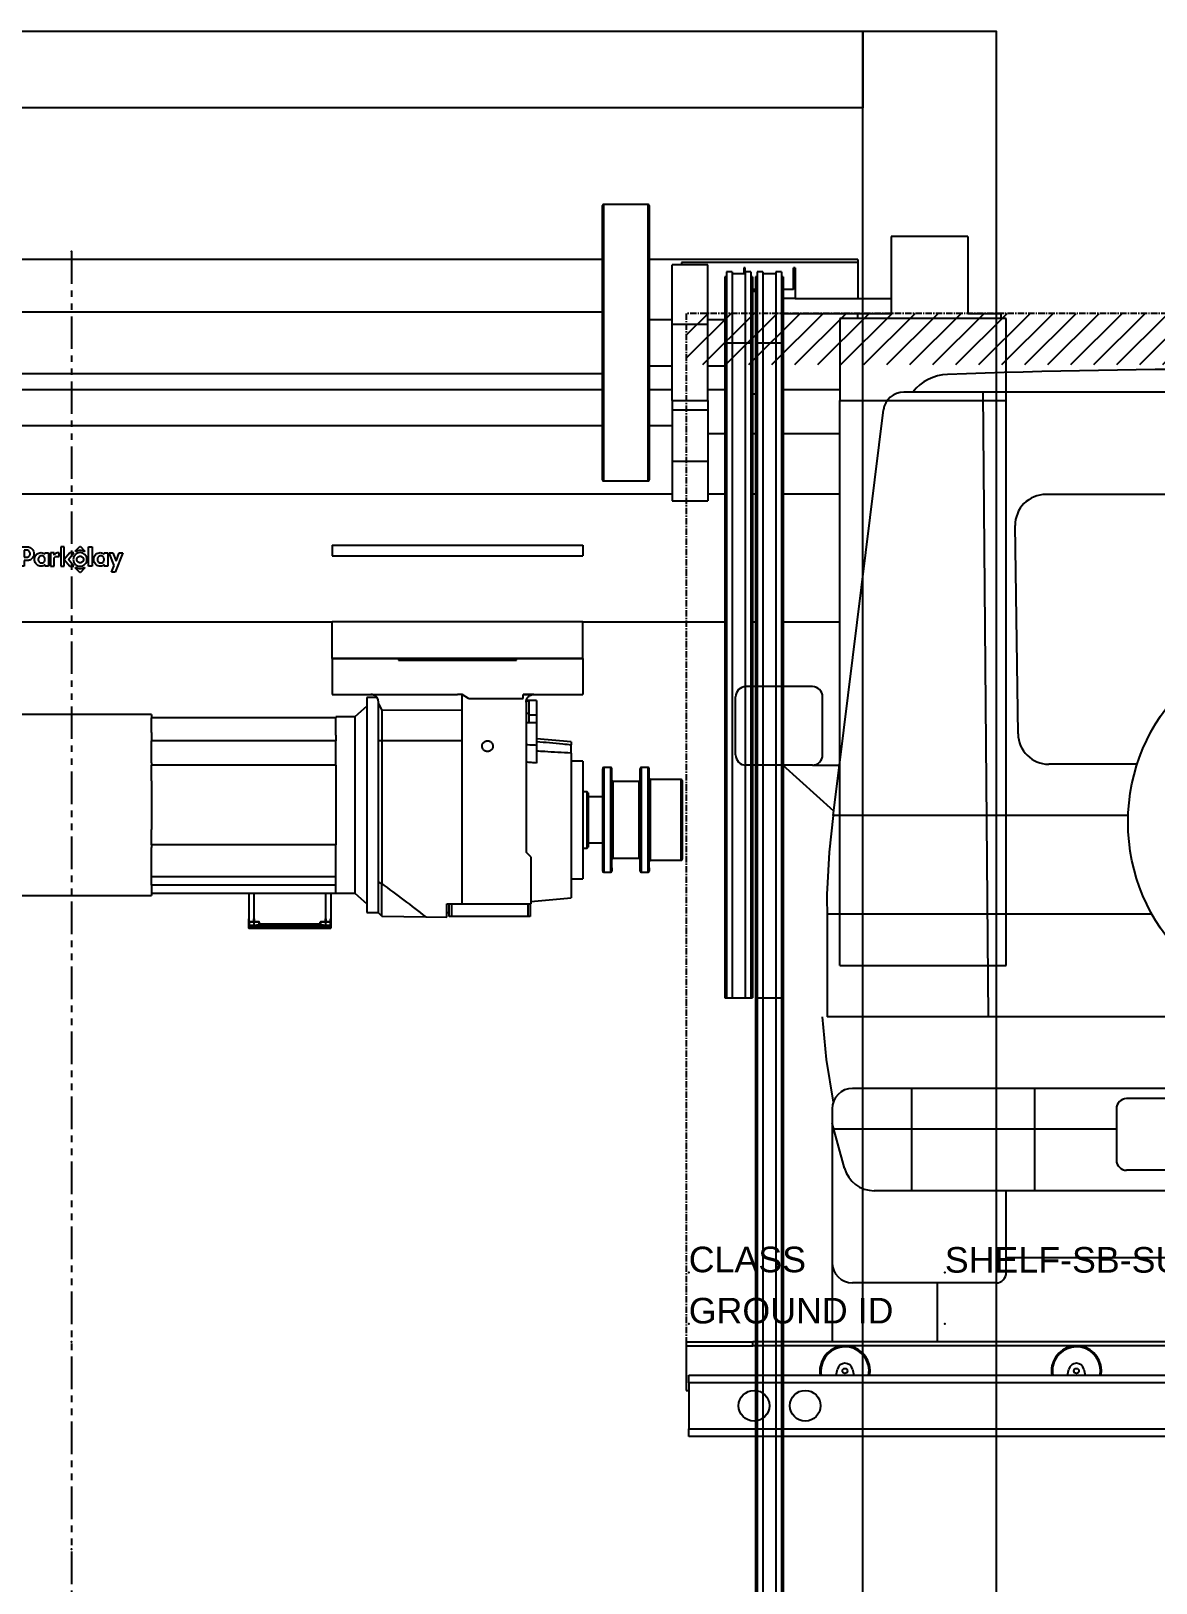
# Model space of a CAD drawing. Header units: millimetres. Extents: x 1600 to 11192, y 921 to 14160.
# Drawn here: x 10533.2 to 10752.8, y 3759.8 to 4063 of the extents above; entities that cross this region are included whole.
import ezdxf
from ezdxf.enums import TextEntityAlignment as Align

# ---------------------------------------------------------------- set-up
doc = ezdxf.new("R2010")
doc.units = ezdxf.units.MM
doc.linetypes.add('CENTER', pattern=[2, 1.25, -0.25, 0.25, -0.25])
doc.linetypes.add('PHANTOM', pattern=[12.7, 6.35, -1.27, 1.27, -1.27, 1.27, -1.27])
for name, color, linetype in [('PK24-LABEL', 7, 'Continuous'), ('PK24-LOGO', 7, 'Continuous'), ('PK24E', 7, 'Continuous'), ('PK24E-COMP-CAR', 7, 'Continuous'), ('PK24E-DATA', 7, 'Continuous'), ('PK24E-STRUCT-STEEL', 254, 'Continuous'), ('TEMEL', 3, 'Continuous')]:
    doc.layers.add(name, color=color, linetype=linetype)
for name, color, linetype, true_color in [('PK24E-COMP-CAR_ZONE', 250, 'CENTER', 0x383e42), ('PK24E-COMP-PALLET', 132, 'Continuous', 0x00b7c8), ('PK24E-HELPER', 253, 'PHANTOM', 0xa1a1a1), ('PK24E-SYS-LIFT', 31, 'Continuous', 0xffcc5a), ('PK24E-SYS-SHELF', 31, 'Continuous', 0xffcc5a)]:
    doc.layers.add(name, color=color, linetype=linetype, true_color=true_color)
doc.styles.get("Standard").update_dxf_attribs({"font": 'arial.ttf'})

# ---------------------------------------------------------------- blocks, each defined once
blk = doc.blocks.new('LOGO----DECOR-PK24')
at = {"layer": 'PK24-LOGO'}
for p, q in [((-10, 2.13), (-8.71, 2.13)), ((-10, -1.62), (-10, 2.13)), ((-9.29, 1.47), (-9.29, 0.11)), ((-8.76, 1.47), (-9.29, 1.47)), ((-9.29, 0.11), (-8.76, 0.11)), ((-8.61, 1.46), (-8.76, 1.47)), ((-8.76, 0.11), (-8.61, 0.13)), ((-8.71, 2.13), (-8.43, 2.11)), ((-8.48, 1.42), (-8.61, 1.46)), ((-8.61, 0.13), (-8.48, 0.17)), ((-8.36, 1.35), (-8.48, 1.42)), ((-8.48, 0.17), (-8.36, 0.23)), ((-8.43, 2.11), (-8.3, 2.07)), ((-8.26, 1.27), (-8.36, 1.35)), ((-8.36, 0.23), (-8.26, 0.31)), ((-8.3, 2.07), (-8.17, 2.03)), ((-8.19, 1.17), (-8.26, 1.27)), ((-8.26, 0.31), (-8.19, 0.41)), ((-8.13, 1.05), (-8.19, 1.17)), ((-8.19, 0.41), (-8.13, 0.53)), ((-8.17, 2.03), (-7.94, 1.9)), ((-8.09, 0.93), (-8.13, 1.05)), ((-8.13, 0.53), (-8.09, 0.66)), ((-8.08, 0.79), (-8.09, 0.93)), ((-8.09, 0.66), (-8.08, 0.79)), ((-7.94, 1.9), (-7.74, 1.74)), ((-7.74, 1.74), (-7.58, 1.55)), ((-7.58, 0.04), (-7.74, -0.16)), ((-7.58, 1.55), (-7.46, 1.32)), ((-7.46, 0.27), (-7.58, 0.04)), ((-7.46, 1.32), (-7.38, 1.06)), ((-7.38, 0.52), (-7.46, 0.27)), ((-7.38, 1.06), (-7.36, 0.79)), ((-7.36, 0.79), (-7.38, 0.52)), ((-7.19, -0.02), (-7.16, 0.13)), ((-7.16, 0.13), (-7.11, 0.26)), ((-7.11, 0.26), (-6.98, 0.49)), ((-6.98, 0.49), (-6.82, 0.68)), ((-6.82, 0.68), (-6.62, 0.82)), ((-6.62, 0.82), (-6.41, 0.92)), ((-6.42, 0.06), (-6.48, -0.05)), ((-6.33, 0.17), (-6.42, 0.06)), ((-6.41, 0.92), (-6.19, 0.98)), ((-6.23, 0.25), (-6.33, 0.17)), ((-6.11, 0.31), (-6.23, 0.25)), ((-6.19, 0.98), (-5.97, 1)), ((-5.98, 0.35), (-6.11, 0.31)), ((-5.84, 0.36), (-5.98, 0.35)), ((-5.97, 1), (-5.74, 0.98)), ((-5.71, 0.35), (-5.84, 0.36)), ((-5.74, 0.98), (-5.53, 0.92)), ((-5.58, 0.31), (-5.71, 0.35)), ((-5.47, 0.24), (-5.58, 0.31)), ((-5.53, 0.92), (-5.35, 0.82)), ((-5.37, 0.16), (-5.47, 0.24)), ((-5.29, 0.06), (-5.37, 0.16)), ((-5.35, 0.82), (-5.21, 0.7)), ((-5.23, -0.06), (-5.29, 0.06)), ((-5.21, 0.7), (-5.21, 0.95)), ((-5.21, 0.95), (-4.5, 0.95)), ((-4.5, 0.95), (-4.5, -1.62)), ((-3.41, 0.95), (-4.11, 0.95)), ((-4.11, 0.95), (-4.11, -1.62)), ((-3.41, 0.53), (-3.41, 0.95)), ((-3.36, 0.62), (-3.41, 0.53)), ((-3.37, -0.03), (-3.32, 0.06)), ((-3.29, 0.71), (-3.36, 0.62)), ((-3.32, 0.06), (-3.26, 0.13)), ((-3.22, 0.78), (-3.29, 0.71)), ((-3.26, 0.13), (-3.19, 0.19)), ((-3.14, 0.84), (-3.22, 0.78)), ((-3.19, 0.19), (-3.11, 0.23)), ((-3.05, 0.89), (-3.14, 0.84)), ((-3.11, 0.23), (-3.02, 0.26)), ((-2.94, 0.92), (-3.05, 0.89)), ((-3.02, 0.26), (-2.92, 0.27)), ((-2.83, 0.94), (-2.94, 0.92)), ((-2.92, 0.27), (-2.42, 0.27)), ((-2.7, 0.95), (-2.83, 0.94)), ((-2.42, 0.95), (-2.7, 0.95)), ((-2.42, 0.27), (-2.42, 0.95)), ((-1.42, 2.13), (-2.13, 2.13)), ((-2.13, 2.13), (-2.13, -1.62)), ((-1.42, -1.62), (-1.42, 2.13)), ((-0.37, 0.95), (-1.42, -0.33)), ((-0.61, -0.33), (0.44, 0.95)), ((0.44, 0.95), (-0.37, 0.95)), ((0.44, 0.19), (0.36, -0.06)), ((0.56, 0.41), (0.44, 0.19)), ((0.72, 0.61), (0.56, 0.41)), ((0.92, 0.77), (0.72, 0.61)), ((0.77, 1.32), (0.79, 1.37)), ((0.78, 1.26), (0.77, 1.32)), ((0.81, 1.24), (0.78, 1.26)), ((0.79, 1.37), (1.61, 2.19)), ((0.85, 1.23), (0.81, 1.24)), ((0.89, 1.24), (0.85, 1.23)), ((1.07, 1.32), (0.89, 1.24)), ((1.15, 0.9), (0.92, 0.77)), ((1.27, 1.37), (1.07, 1.32)), ((1.07, -0.08), (1.13, 0.03)), ((1.13, 0.03), (1.21, 0.12)), ((1.4, 0.98), (1.15, 0.9)), ((1.21, 0.12), (1.3, 0.2)), ((1.46, 1.41), (1.27, 1.37)), ((1.3, 0.2), (1.41, 0.26)), ((1.67, 1), (1.4, 0.98)), ((1.41, 0.26), (1.54, 0.3)), ((1.67, 1.42), (1.46, 1.41)), ((1.54, 0.3), (1.67, 0.31)), ((1.61, 2.19), (1.67, 2.21)), ((1.67, 2.21), (1.73, 2.19)), ((1.87, 1.41), (1.67, 1.42)), ((1.94, 0.98), (1.67, 1)), ((1.67, 0.31), (1.8, 0.3)), ((1.73, 2.19), (2.54, 1.37)), ((1.8, 0.3), (1.92, 0.26)), ((2.07, 1.37), (1.87, 1.41)), ((1.92, 0.26), (2.03, 0.2)), ((2.19, 0.9), (1.94, 0.98)), ((2.03, 0.2), (2.13, 0.12)), ((2.26, 1.32), (2.07, 1.37)), ((2.13, 0.12), (2.2, 0.03)), ((2.41, 0.77), (2.19, 0.9)), ((2.2, 0.03), (2.26, -0.08)), ((2.45, 1.24), (2.26, 1.32)), ((2.61, 0.61), (2.41, 0.77)), ((2.48, 1.23), (2.45, 1.24)), ((2.52, 1.24), (2.48, 1.23)), ((2.55, 1.26), (2.52, 1.24)), ((2.54, 1.37), (2.57, 1.32)), ((2.57, 1.32), (2.55, 1.26)), ((2.78, 0.41), (2.61, 0.61)), ((2.9, 0.19), (2.78, 0.41)), ((2.98, -0.06), (2.9, 0.19)), ((3.31, 2.13), (4.01, 2.13)), ((3.31, -1.62), (3.31, 2.13)), ((4.01, 2.13), (4.01, -1.62)), ((4.37, -0.02), (4.4, 0.13)), ((4.4, 0.13), (4.45, 0.26)), ((4.45, 0.26), (4.58, 0.49)), ((4.58, 0.49), (4.74, 0.68)), ((4.74, 0.68), (4.93, 0.82)), ((4.93, 0.82), (5.15, 0.92)), ((5.14, 0.06), (5.08, -0.05)), ((5.23, 0.17), (5.14, 0.06)), ((5.15, 0.92), (5.37, 0.98)), ((5.33, 0.25), (5.23, 0.17)), ((5.45, 0.31), (5.33, 0.25)), ((5.37, 0.98), (5.59, 1)), ((5.58, 0.35), (5.45, 0.31)), ((5.72, 0.36), (5.58, 0.35)), ((5.59, 1), (5.82, 0.98)), ((5.85, 0.35), (5.72, 0.36)), ((5.82, 0.98), (6.03, 0.92)), ((5.98, 0.31), (5.85, 0.35)), ((6.09, 0.24), (5.98, 0.31)), ((6.03, 0.92), (6.21, 0.82)), ((6.19, 0.16), (6.09, 0.24)), ((6.27, 0.06), (6.19, 0.16)), ((6.21, 0.82), (6.35, 0.7)), ((6.32, -0.06), (6.27, 0.06)), ((6.35, 0.7), (6.35, 0.95)), ((6.35, 0.95), (7.06, 0.95)), ((7.06, 0.95), (7.06, -1.62)), ((8.33, -1.51), (7.31, 0.95)), ((7.31, 0.95), (8.05, 0.95)), ((8.05, 0.95), (8.68, -0.63)), ((10, 0.95), (8.51, -2.81)), ((8.68, -0.63), (9.27, 0.95)), ((9.27, 0.95), (10, 0.95)), ((-9.29, -1.62), (-10, -1.62)), ((-8.71, -0.55), (-9.29, -0.55)), ((-9.29, -0.55), (-9.29, -1.62)), ((-8.43, -0.52), (-8.71, -0.55)), ((-8.3, -0.49), (-8.43, -0.52)), ((-8.17, -0.44), (-8.3, -0.49)), ((-7.94, -0.32), (-8.17, -0.44)), ((-7.74, -0.16), (-7.94, -0.32)), ((-7.22, -0.33), (-7.21, -0.17)), ((-7.21, -0.5), (-7.22, -0.33)), ((-7.21, -0.17), (-7.19, -0.02)), ((-7.19, -0.65), (-7.21, -0.5)), ((-7.16, -0.79), (-7.19, -0.65)), ((-7.1, -0.92), (-7.16, -0.79)), ((-6.97, -1.15), (-7.1, -0.92)), ((-6.81, -1.34), (-6.97, -1.15)), ((-6.62, -1.48), (-6.81, -1.34)), ((-6.41, -1.59), (-6.62, -1.48)), ((-6.52, -0.18), (-6.53, -0.33)), ((-6.53, -0.33), (-6.52, -0.47)), ((-6.48, -0.05), (-6.52, -0.18)), ((-6.52, -0.47), (-6.48, -0.6)), ((-6.48, -0.6), (-6.42, -0.72)), ((-6.42, -0.72), (-6.33, -0.82)), ((-6.19, -1.65), (-6.41, -1.59)), ((-6.33, -0.82), (-6.23, -0.9)), ((-6.23, -0.9), (-6.11, -0.97)), ((-5.98, -1.67), (-6.19, -1.65)), ((-6.11, -0.97), (-5.98, -1.01)), ((-5.98, -1.01), (-5.84, -1.02)), ((-5.74, -1.65), (-5.98, -1.67)), ((-5.84, -1.02), (-5.71, -1.01)), ((-5.53, -1.57), (-5.74, -1.65)), ((-5.71, -1.01), (-5.58, -0.97)), ((-5.58, -0.97), (-5.47, -0.9)), ((-5.35, -1.47), (-5.53, -1.57)), ((-5.47, -0.9), (-5.37, -0.82)), ((-5.37, -0.82), (-5.29, -0.72)), ((-5.21, -1.33), (-5.35, -1.47)), ((-5.29, -0.72), (-5.23, -0.6)), ((-5.2, -0.19), (-5.23, -0.06)), ((-5.23, -0.6), (-5.2, -0.47)), ((-5.21, -1.62), (-5.21, -1.33)), ((-5.21, -1.33), (-5.21, -1.33)), ((-4.5, -1.62), (-5.21, -1.62)), ((-5.19, -0.33), (-5.2, -0.19)), ((-5.2, -0.47), (-5.19, -0.33)), ((-4.11, -1.62), (-3.41, -1.62)), ((-3.41, -0.21), (-3.4, -0.12)), ((-3.41, -1.62), (-3.41, -0.21)), ((-3.4, -0.12), (-3.37, -0.03)), ((-2.13, -1.62), (-1.42, -1.62)), ((-1.42, -0.33), (-0.37, -1.62)), ((0.44, -1.62), (-0.61, -0.33)), ((-0.37, -1.62), (0.44, -1.62)), ((0.36, -0.06), (0.33, -0.33)), ((0.33, -0.33), (0.36, -0.6)), ((0.36, -0.6), (0.44, -0.85)), ((0.44, -0.85), (0.56, -1.08)), ((0.56, -1.08), (0.72, -1.28)), ((0.72, -1.28), (0.92, -1.44)), ((0.77, -1.98), (0.78, -1.93)), ((0.79, -2.04), (0.77, -1.98)), ((0.78, -1.93), (0.81, -1.9)), ((1.61, -2.85), (0.79, -2.04)), ((0.81, -1.9), (0.85, -1.89)), ((0.85, -1.89), (0.89, -1.9)), ((0.89, -1.9), (1.07, -1.98)), ((0.92, -1.44), (1.15, -1.56)), ((1.02, -0.33), (1.03, -0.2)), ((1.03, -0.46), (1.02, -0.33)), ((1.03, -0.2), (1.07, -0.08)), ((1.07, -0.59), (1.03, -0.46)), ((1.13, -0.7), (1.07, -0.59)), ((1.07, -1.98), (1.27, -2.04)), ((1.21, -0.79), (1.13, -0.7)), ((1.15, -1.56), (1.4, -1.64)), ((1.3, -0.87), (1.21, -0.79)), ((1.27, -2.04), (1.46, -2.07)), ((1.41, -0.93), (1.3, -0.87)), ((1.4, -1.64), (1.67, -1.67)), ((1.54, -0.97), (1.41, -0.93)), ((1.46, -2.07), (1.67, -2.09)), ((1.67, -0.98), (1.54, -0.97)), ((1.67, -2.88), (1.61, -2.85)), ((1.8, -0.97), (1.67, -0.98)), ((1.67, -1.67), (1.94, -1.64)), ((1.67, -2.09), (1.87, -2.07)), ((1.73, -2.85), (1.67, -2.88)), ((2.54, -2.04), (1.73, -2.85)), ((1.92, -0.93), (1.8, -0.97)), ((1.87, -2.07), (2.07, -2.04)), ((2.03, -0.87), (1.92, -0.93)), ((1.94, -1.64), (2.19, -1.56)), ((2.13, -0.79), (2.03, -0.87)), ((2.07, -2.04), (2.26, -1.98)), ((2.2, -0.7), (2.13, -0.79)), ((2.19, -1.56), (2.41, -1.44)), ((2.26, -0.59), (2.2, -0.7)), ((2.26, -0.08), (2.3, -0.2)), ((2.3, -0.46), (2.26, -0.59)), ((2.26, -1.98), (2.45, -1.9)), ((2.3, -0.2), (2.31, -0.33)), ((2.31, -0.33), (2.3, -0.46)), ((2.41, -1.44), (2.61, -1.28)), ((2.45, -1.9), (2.48, -1.89)), ((2.48, -1.89), (2.52, -1.9)), ((2.52, -1.9), (2.55, -1.93)), ((2.57, -1.98), (2.54, -2.04)), ((2.55, -1.93), (2.57, -1.98)), ((2.61, -1.28), (2.78, -1.08)), ((2.78, -1.08), (2.9, -0.85)), ((2.9, -0.85), (2.98, -0.6)), ((3, -0.33), (2.98, -0.06)), ((2.98, -0.6), (3, -0.33)), ((4.01, -1.62), (3.31, -1.62)), ((4.34, -0.17), (4.37, -0.02)), ((4.34, -0.33), (4.34, -0.17)), ((4.34, -0.5), (4.34, -0.33)), ((4.37, -0.65), (4.34, -0.5)), ((4.4, -0.79), (4.37, -0.65)), ((4.46, -0.92), (4.4, -0.79)), ((4.59, -1.15), (4.46, -0.92)), ((4.75, -1.34), (4.59, -1.15)), ((4.94, -1.48), (4.75, -1.34)), ((5.15, -1.59), (4.94, -1.48)), ((5.04, -0.18), (5.03, -0.33)), ((5.03, -0.33), (5.04, -0.47)), ((5.08, -0.05), (5.04, -0.18)), ((5.04, -0.47), (5.08, -0.6)), ((5.08, -0.6), (5.14, -0.72)), ((5.14, -0.72), (5.23, -0.82)), ((5.37, -1.65), (5.15, -1.59)), ((5.23, -0.82), (5.33, -0.9)), ((5.33, -0.9), (5.45, -0.97)), ((5.58, -1.67), (5.37, -1.65)), ((5.45, -0.97), (5.58, -1.01)), ((5.58, -1.01), (5.72, -1.02)), ((5.81, -1.65), (5.58, -1.67)), ((5.72, -1.02), (5.85, -1.01)), ((6.03, -1.57), (5.81, -1.65)), ((5.85, -1.01), (5.98, -0.97)), ((5.98, -0.97), (6.09, -0.9)), ((6.21, -1.47), (6.03, -1.57)), ((6.09, -0.9), (6.19, -0.82)), ((6.19, -0.82), (6.27, -0.72)), ((6.35, -1.33), (6.21, -1.47)), ((6.27, -0.72), (6.32, -0.6)), ((6.36, -0.19), (6.32, -0.06)), ((6.32, -0.6), (6.36, -0.47)), ((6.35, -1.62), (6.35, -1.33)), ((6.35, -1.33), (6.35, -1.33)), ((7.06, -1.62), (6.35, -1.62)), ((6.37, -0.33), (6.36, -0.19)), ((6.36, -0.47), (6.37, -0.33)), ((7.8, -2.81), (8.33, -1.51)), ((8.51, -2.81), (7.8, -2.81))]:
    blk.add_line(p, q, dxfattribs=at)
blk = doc.blocks.new('ELIFT-DU--BACK-COMP-PKE24')
at = {"layer": 'PK24E-SYS-LIFT', "linetype": 'Continuous', "lineweight": 25}
for p, q in [((103.65, 128.35), (103.65, 181.95)), ((112.55, 182.15), (103.85, 182.15)), ((103.85, 182.15), (103.85, 128.15)), ((112.55, 128.15), (112.55, 182.15)), ((112.75, 181.95), (112.75, 128.35)), ((175, 175.9), (160, 175.9)), ((160, 175.9), (160, 160.9)), ((175, 175.9), (175, 160.9)), ((103.65, 171.45), (-103.65, 171.45)), ((153.5, 171.45), (112.75, 171.45)), ((124.25, 170.4), (117.25, 170.4)), ((117.25, 158.79), (117.25, 170.4)), ((153.5, 170.85), (119.1, 170.85)), ((119.1, 170.85), (119.1, 170.4)), ((124.25, 158.79), (124.25, 170.4)), ((131.25, 169.8), (131.25, 168.6)), ((131.55, 169.8), (131.25, 169.8)), ((131.55, 168.98), (131.55, 169.8)), ((140.95, 165.55), (140.95, 169.8)), ((141.25, 169.8), (140.95, 169.8)), ((141.25, 169.8), (141.25, 163.8)), ((153.5, 171.45), (153.5, 170.85)), ((153.5, 170.85), (153.5, 163.8)), ((127.88, 168.06), (127.55, 168.06)), ((127.55, 168.06), (127.55, 155.15)), ((128.98, 168.98), (127.88, 168.98)), ((127.88, 168.98), (127.88, 155.15)), ((128.98, 168.98), (128.98, 155.15)), ((131.52, 168.6), (128.98, 168.6)), ((132.62, 168.98), (131.52, 168.98)), ((131.52, 168.98), (131.52, 155.15)), ((132.62, 168.98), (132.62, 155.15)), ((132.95, 168.06), (132.62, 168.06)), ((132.95, 168.06), (132.95, 155.15)), ((133.88, 168.06), (133.55, 168.06)), ((133.55, 168.06), (133.55, 155.15)), ((134.98, 168.98), (133.88, 168.98)), ((133.88, 168.98), (133.88, 155.15)), ((134.98, 168.98), (134.98, 155.15)), ((137.52, 168.6), (134.98, 168.6)), ((137.52, 168.98), (137.52, 155.15)), ((138.62, 168.98), (137.52, 168.98)), ((138.62, 168.98), (138.62, 155.15)), ((138.95, 168.06), (138.62, 168.06)), ((138.95, 168.06), (138.95, 155.15)), ((133.55, 165.55), (132.95, 165.55)), ((133.55, 165.15), (132.95, 165.15)), ((140.95, 165.55), (138.95, 165.55)), ((141.25, 163.8), (138.95, 163.8)), ((141.25, 163.8), (160, 163.8)), ((103.65, 161.15), (-103.65, 161.15)), ((138.95, 160.9), (153.5, 160.9)), ((153.5, 159.9), (153.5, 160.9)), ((153.5, 160.9), (160, 160.9)), ((175, 160.9), (181.5, 160.9)), ((181.5, 159.9), (181.5, 160.9)), ((117.25, 159.65), (112.75, 159.65)), ((117.25, 158.79), (124.25, 158.79)), ((117.25, 143.9), (117.25, 158.79)), ((127.55, 159.65), (124.25, 159.65)), ((124.25, 143.9), (124.25, 158.79)), ((182.5, 159.9), (150, 159.9)), ((150, 159.9), (150, 143.9)), ((182.5, 143.9), (182.5, 159.9)), ((127.55, 155.15), (127.88, 155.15)), ((127.55, 155.15), (127.55, 27.17)), ((127.88, 155.15), (127.88, 27.17)), ((127.88, 155.15), (128.98, 155.15)), ((128.98, 155.15), (128.98, 27.17)), ((128.98, 155.15), (131.52, 155.15)), ((131.52, 155.15), (131.52, 27.17)), ((131.52, 155.15), (132.62, 155.15)), ((132.62, 155.15), (132.62, 27.17)), ((132.62, 155.15), (132.95, 155.15)), ((132.95, 155.15), (132.95, 27.17)), ((133.55, 155.15), (133.55, 27.17)), ((133.55, 155.15), (133.88, 155.15)), ((133.88, 155.15), (134.98, 155.15)), ((133.88, 155.15), (133.88, 27.17)), ((134.98, 155.15), (134.98, 27.17)), ((134.98, 155.15), (137.52, 155.15)), ((137.52, 155.15), (138.62, 155.15)), ((137.52, 155.15), (137.52, 27.17)), ((138.62, 155.15), (138.62, 27.17)), ((138.62, 155.15), (138.95, 155.15)), ((138.95, 155.15), (138.95, 27.17)), ((-103.65, 149.15), (103.65, 149.15)), ((112.75, 150.65), (117.25, 150.65)), ((124.25, 150.65), (127.55, 150.65)), ((103.65, 145.95), (-103.65, 145.95)), ((117.25, 145.95), (112.75, 145.95)), ((127.55, 145.95), (124.25, 145.95)), ((150, 145.95), (138.95, 145.95)), ((117.25, 143.9), (124.25, 143.9)), ((117.25, 143.9), (117.25, 142.05)), ((124.25, 143.9), (124.25, 142.05)), ((132.95, 145.15), (133.55, 145.15)), ((150, 143.9), (182.5, 143.9)), ((150, 33.5), (150, 143.9)), ((182.5, 33.5), (182.5, 143.9)), ((117.25, 142.05), (124.25, 142.05)), ((117.25, 142.05), (117.25, 132.05)), ((124.25, 142.05), (124.25, 132.05)), ((103.65, 138.95), (-103.65, 138.95)), ((117.25, 138.95), (112.75, 138.95)), ((124.25, 137.45), (127.55, 137.45)), ((132.95, 137.45), (133.55, 137.45)), ((138.95, 137.45), (150, 137.45)), ((117.25, 132.05), (117.25, 124.3)), ((117.25, 132.05), (124.25, 132.05)), ((124.25, 132.05), (124.25, 124.3)), ((103.85, 128.15), (112.55, 128.15)), ((-117.25, 125.65), (117.25, 125.65)), ((117.25, 124.3), (124.25, 124.3)), ((124.25, 125.65), (127.55, 125.65)), ((132.95, 125.65), (133.55, 125.65)), ((138.95, 125.65), (150, 125.65)), ((50.85, 115.6), (50.85, 113.5)), ((50.85, 115.6), (99.85, 115.6)), ((99.85, 115.6), (99.85, 113.5)), ((50.85, 113.5), (99.85, 113.5)), ((-71.85, 100.65), (50.85, 100.65)), ((99.85, 100.65), (50.85, 100.65)), ((50.85, 93.45), (50.85, 100.65)), ((99.85, 93.45), (99.85, 100.65)), ((99.85, 100.65), (127.55, 100.65)), ((132.95, 100.65), (133.55, 100.65)), ((138.95, 100.65), (150, 100.65)), ((50.85, 93.45), (50.85, 86.45)), ((50.85, 93.45), (63.85, 93.45)), ((99.85, 93.45), (50.85, 93.45)), ((63.85, 93.45), (63.85, 93.15)), ((63.85, 93.15), (86.85, 93.15)), ((86.85, 93.15), (86.85, 93.45)), ((86.85, 93.45), (99.85, 93.45)), ((99.85, 93.45), (99.85, 86.45)), ((50.85, 86.45), (75.35, 86.45)), ((59.65, 85.85), (57.65, 85.85)), ((57.65, 85.85), (57.65, 43.85)), ((58.91, 86.38), (75.35, 86.45)), ((59.95, 84.6), (59.95, 84.95)), ((76.25, 86.45), (75.35, 86.41)), ((75.35, 86.41), (75.35, 86.45)), ((76.25, 83.45), (76.25, 86.45)), ((77.49, 85.65), (76.25, 86.45)), ((77.49, 85.65), (88.2, 85.65)), ((88.2, 86.45), (99.85, 86.45)), ((88.2, 85.65), (88.2, 86.45)), ((89.25, 85.15), (88.75, 85.15)), ((88.75, 84.95), (88.75, 55.65)), ((90.75, 85.27), (88.79, 85.27)), ((89.25, 85.15), (89.25, 82.71)), ((90.75, 85.27), (90.75, 82.48)), ((15.6, 82.55), (-12.44, 82.55)), ((15.6, 82.55), (15.6, 81.9)), ((15.6, 79.05), (15.6, 81.9)), ((51.6, 81.9), (15.6, 81.9)), ((55.3, 82.1), (51.6, 82.1)), ((51.6, 82.1), (51.6, 81.9)), ((51.6, 78.49), (51.6, 81.9)), ((57.65, 84.14), (55.3, 82.1)), ((55.3, 82.1), (55.3, 47.6)), ((59.95, 84.6), (60.55, 83.39)), ((59.95, 77.47), (59.95, 84.6)), ((60.55, 83.39), (76.25, 83.45)), ((60.55, 83.39), (60.55, 77.46)), ((76.25, 77.45), (76.25, 83.45)), ((89.25, 82.71), (88.75, 82.71)), ((89.25, 82.71), (89.25, 80.92)), ((89.25, 82.48), (90.75, 82.48)), ((90.75, 82.48), (90.75, 80.92)), ((15.6, 79.05), (15.6, 77.37)), ((90.75, 80.92), (88.75, 80.92)), ((90.75, 80.92), (90.75, 76.57)), ((15.6, 73.12), (15.6, 77.37)), ((51.6, 77.37), (15.6, 77.37)), ((51.6, 78.49), (51.6, 77.37)), ((51.6, 72.63), (51.6, 77.37)), ((59.95, 49.83), (59.95, 77.47)), ((59.95, 77.47), (60.55, 77.46)), ((60.55, 77.46), (76.25, 77.45)), ((60.55, 77.46), (60.55, 49.53)), ((76.25, 45.55), (76.25, 77.45)), ((97.55, 77.18), (90.75, 77.78)), ((97.55, 77.18), (97.55, 76.64)), ((97.55, 74.98), (97.55, 76.64)), ((15.6, 73.12), (15.6, 72.63)), ((97.55, 74.98), (97.55, 46.72)), ((99.85, 73.45), (97.55, 73.45)), ((99.85, 73.45), (99.85, 61.95)), ((15.6, 69.6), (15.6, 72.63)), ((51.6, 72.63), (15.6, 72.63)), ((51.6, 72.63), (51.6, 67.47)), ((103.7, 52.58), (103.7, 71.95)), ((105.3, 72.15), (103.9, 72.15)), ((103.9, 72.15), (103.9, 52.39)), ((105.3, 52.39), (105.3, 72.15)), ((105.5, 52.58), (105.5, 71.95)), ((111, 52.58), (111, 71.95)), ((112.6, 72.15), (111.2, 72.15)), ((111.2, 72.15), (111.2, 52.39)), ((112.6, 52.39), (112.6, 72.15)), ((112.8, 52.58), (112.8, 71.95)), ((119, 69.85), (113, 69.85)), ((113, 69.85), (113, 54.54)), ((119, 54.54), (119, 69.85)), ((15.6, 69.6), (15.6, 60.1)), ((51.6, 67.47), (51.6, 62.23)), ((100.65, 67.45), (99.85, 67.45)), ((100.85, 67.25), (100.65, 67.45)), ((100.65, 56.45), (100.65, 67.45)), ((100.85, 67.25), (100.85, 56.65)), ((110.8, 69.45), (105.7, 69.45)), ((105.7, 69.45), (105.7, 54.92)), ((110.8, 54.92), (110.8, 69.45)), ((119.2, 69.65), (119.2, 54.73)), ((103.7, 66.45), (100.85, 66.45)), ((51.6, 62.23), (51.6, 57.07)), ((99.85, 61.95), (99.85, 50.45)), ((15.6, 57.07), (15.6, 60.1)), ((15.6, 57.07), (15.6, 56.58)), ((51.6, 57.07), (15.6, 57.07)), ((15.6, 50.8), (15.6, 56.58)), ((51.6, 50.8), (51.6, 57.07)), ((89.65, 54.75), (88.75, 55.65)), ((89.65, 54.75), (89.65, 45.55)), ((99.85, 56.45), (100.65, 56.45)), ((100.65, 56.45), (100.85, 56.65)), ((100.85, 57.45), (103.7, 57.45)), ((105.7, 54.92), (105.7, 54.45)), ((110.8, 54.45), (110.8, 54.92)), ((119.2, 54.73), (119.2, 54.25)), ((103.7, 51.95), (103.7, 52.58)), ((103.9, 52.39), (103.9, 51.75)), ((103.9, 51.75), (105.3, 51.75)), ((105.3, 51.75), (105.3, 52.39)), ((105.5, 52.58), (105.5, 51.95)), ((105.7, 54.45), (110.8, 54.45)), ((111, 51.95), (111, 52.58)), ((111.2, 52.39), (111.2, 51.75)), ((111.2, 51.75), (112.6, 51.75)), ((112.6, 51.75), (112.6, 52.39)), ((112.8, 52.58), (112.8, 51.95)), ((113, 54.54), (113, 54.05)), ((113, 54.05), (119, 54.05)), ((119, 54.05), (119, 54.54)), ((51.6, 50.8), (15.6, 50.8)), ((15.6, 49.2), (15.6, 50.8)), ((15.6, 49.2), (15.6, 49.19)), ((51.6, 49.2), (15.6, 49.2)), ((15.6, 49.19), (15.6, 47.6)), ((51.6, 49.2), (51.6, 50.8)), ((51.6, 47.6), (51.6, 49.2)), ((59.95, 49.83), (60.54, 49.52)), ((59.95, 43.8), (59.95, 49.83)), ((60.55, 49.53), (60.54, 49.52)), ((60.54, 49.52), (60.54, 43.19)), ((97.55, 50.45), (99.85, 50.45)), ((-12.44, 47.15), (15.6, 47.15)), ((15.6, 47.6), (15.6, 47.15)), ((15.6, 47.6), (51.6, 47.6)), ((34.6, 47.6), (34.6, 42.6)), ((35.6, 47.6), (35.6, 42.6)), ((49.6, 47.6), (49.6, 42.6)), ((50.6, 47.6), (50.6, 42.6)), ((51.6, 47.6), (55.3, 47.6)), ((55.3, 47.6), (57.65, 45.56)), ((73.25, 45.55), (76.25, 45.55)), ((73.25, 42.95), (73.25, 45.55)), ((73.75, 43.05), (73.75, 45.55)), ((74.16, 45.55), (74.16, 43.05)), ((76.25, 45.55), (89.65, 45.55)), ((89.16, 43.05), (89.16, 45.55)), ((89.55, 45.55), (89.55, 43.05)), ((89.65, 46.03), (97.55, 46.72)), ((34.6, 42.6), (34.63, 42.6)), ((34.6, 42.05), (34.6, 42.6)), ((34.63, 42.6), (34.63, 42.05)), ((35.57, 42.05), (35.57, 42.6)), ((35.57, 42.6), (35.6, 42.6)), ((35.6, 42.6), (35.64, 42.6)), ((35.64, 42.6), (35.64, 42.05)), ((49.56, 42.05), (49.56, 42.6)), ((49.56, 42.6), (49.6, 42.6)), ((49.6, 42.6), (49.63, 42.6)), ((49.63, 42.6), (49.63, 42.05)), ((50.57, 42.6), (50.6, 42.6)), ((50.57, 42.05), (50.57, 42.6)), ((50.6, 42.6), (50.6, 42.05)), ((57.65, 43.85), (59.95, 43.85)), ((60.54, 43.19), (59.95, 43.8)), ((60.54, 43.19), (60.55, 43.17)), ((60.55, 43.17), (69.2, 43.02)), ((69.2, 43.02), (73.25, 42.95)), ((73.75, 43.8), (73.25, 43.8)), ((74.16, 43.05), (73.75, 43.05)), ((89.16, 43.05), (74.16, 43.05)), ((89.55, 43.05), (89.16, 43.05)), ((34.63, 42.05), (34.6, 42.05)), ((34.6, 42.05), (34.6, 41.95)), ((34.65, 41.95), (34.6, 41.95)), ((34.6, 41.38), (34.6, 41.95)), ((34.65, 41.38), (34.6, 41.38)), ((34.6, 41.26), (34.6, 41.38)), ((34.6, 41.26), (34.6, 41.16)), ((34.65, 41.16), (34.6, 41.16)), ((34.6, 41.09), (34.6, 41.16)), ((34.65, 41.09), (34.6, 41.09)), ((34.6, 40.99), (34.6, 41.09)), ((34.6, 40.98), (34.6, 40.99)), ((34.6, 40.88), (34.6, 40.98)), ((34.6, 40.82), (34.6, 40.88)), ((34.63, 42.05), (35.57, 42.05)), ((34.65, 42), (34.66, 42)), ((34.65, 41.95), (34.65, 42)), ((35.6, 41.95), (34.65, 41.95)), ((34.65, 41.95), (34.65, 41.38)), ((34.65, 41.33), (34.65, 41.38)), ((34.65, 41.38), (35.6, 41.38)), ((34.65, 41.33), (34.65, 41.21)), ((35.6, 41.33), (34.65, 41.33)), ((34.65, 41.21), (50.55, 41.21)), ((34.65, 41.21), (34.65, 41.16)), ((50.55, 41.16), (34.65, 41.16)), ((34.65, 41.16), (34.65, 41.09)), ((34.65, 41.09), (50.55, 41.09)), ((34.65, 41.09), (34.65, 40.94)), ((34.65, 40.94), (50.55, 40.94)), ((34.65, 40.94), (34.65, 40.83)), ((34.65, 40.83), (50.55, 40.83)), ((34.65, 40.83), (34.65, 40.77)), ((34.65, 40.77), (50.55, 40.77)), ((35.61, 42), (34.66, 42)), ((35.64, 42.05), (35.57, 42.05)), ((35.6, 42), (35.6, 41.95)), ((35.6, 41.95), (35.6, 41.38)), ((36.6, 41.95), (35.6, 41.95)), ((35.6, 41.33), (35.6, 41.38)), ((35.61, 42), (35.64, 42)), ((35.64, 42.05), (35.64, 42)), ((35.64, 42.05), (36.55, 42.05)), ((36.55, 42), (35.64, 42)), ((36.55, 42), (36.55, 42.05)), ((36.65, 41.95), (36.6, 41.95)), ((36.6, 41.64), (36.6, 41.95)), ((36.65, 41.64), (36.6, 41.64)), ((36.6, 41.51), (36.6, 41.64)), ((36.65, 41.95), (36.65, 41.64)), ((36.65, 41.64), (48.55, 41.64)), ((36.65, 41.64), (36.65, 41.59)), ((48.55, 41.59), (36.65, 41.59)), ((36.65, 41.59), (36.65, 41.46)), ((48.55, 41.64), (48.55, 41.95)), ((48.6, 41.95), (48.55, 41.95)), ((48.55, 41.64), (48.55, 41.59)), ((48.6, 41.64), (48.55, 41.64)), ((48.55, 41.46), (48.55, 41.59)), ((48.57, 41.44), (48.55, 41.46)), ((48.6, 41.95), (48.6, 41.64)), ((49.6, 41.95), (48.6, 41.95)), ((48.6, 41.64), (48.6, 41.51)), ((48.65, 42.05), (48.65, 42)), ((48.65, 42.05), (49.56, 42.05)), ((49.56, 42), (48.65, 42)), ((49.63, 42.05), (49.56, 42.05)), ((49.56, 42), (49.56, 42.05)), ((49.56, 42), (49.59, 42)), ((50.54, 42), (49.59, 42)), ((49.6, 41.95), (49.6, 42)), ((49.6, 41.95), (49.6, 41.38)), ((50.55, 41.95), (49.6, 41.95)), ((49.6, 41.38), (49.6, 41.33)), ((49.6, 41.38), (50.55, 41.38)), ((50.55, 41.33), (49.6, 41.33)), ((49.63, 42.05), (50.57, 42.05)), ((50.54, 42), (50.55, 42)), ((50.55, 42), (50.55, 41.95)), ((50.6, 41.95), (50.55, 41.95)), ((50.55, 41.38), (50.55, 41.95)), ((50.6, 41.38), (50.55, 41.38)), ((50.55, 41.38), (50.55, 41.33)), ((50.55, 41.21), (50.55, 41.33)), ((50.55, 41.21), (50.55, 41.16)), ((50.6, 41.16), (50.55, 41.16)), ((50.55, 41.09), (50.55, 41.16)), ((50.6, 41.09), (50.55, 41.09)), ((50.55, 40.94), (50.55, 41.09)), ((50.55, 40.83), (50.55, 40.94)), ((50.55, 40.77), (50.55, 40.83)), ((50.6, 42.05), (50.57, 42.05)), ((50.6, 41.95), (50.6, 42.05)), ((50.6, 41.95), (50.6, 41.38)), ((50.6, 41.38), (50.6, 41.26)), ((50.6, 41.16), (50.6, 41.26)), ((50.6, 41.16), (50.6, 41.09)), ((50.6, 41.09), (50.6, 40.99)), ((50.6, 40.99), (50.6, 40.98)), ((50.6, 40.98), (50.6, 40.88)), ((50.6, 40.88), (50.6, 40.82)), ((150, 33.5), (182.5, 33.5)), ((127.55, 27.17), (127.88, 27.17)), ((127.88, 27.17), (128.98, 27.17)), ((128.98, 27.17), (131.52, 27.17)), ((131.52, 27.17), (132.62, 27.17)), ((132.62, 27.17), (132.95, 27.17)), ((133.55, 27.17), (133.88, 27.17)), ((133.88, 27.17), (134.98, 27.17)), ((134.98, 27.17), (137.52, 27.17)), ((137.52, 27.17), (138.62, 27.17)), ((138.62, 27.17), (138.95, 27.17))]:
    blk.add_line(p, q, dxfattribs=at)
at = {"layer": 'PK24E-SYS-LIFT', "linetype": 'Continuous', "lineweight": 25, "flags": 128}
for points in [[(90.15, 86.45), (88.75, 86.45), (88.2, 86.45)], [(34.6, 40.98), (34.6, 40.98), (34.6, 40.98)], [(50.6, 40.98), (50.6, 40.98), (50.6, 40.98)]]:
    blk.add_lwpolyline(points, dxfattribs=at)
at = {"layer": 'PK24E-SYS-LIFT', "linetype": 'Continuous', "lineweight": 25}
for centre, radius, start, end in [((103.85, 181.95), 0.2, 90, 180), ((112.55, 181.95), 0.2, 0, 90), ((103.85, 128.35), 0.2, 180, 270), ((112.55, 128.35), 0.2, 270, 0), ((58.45, 84.95), 1.5, 72.2431, 90), ((58.45, 84.95), 1.5, 0, 72.2431), ((90.25, 84.95), 1.5, 90, 93.9312), ((103.9, 71.95), 0.2, 90, 180), ((105.3, 71.95), 0.2, 0, 90), ((111.2, 71.95), 0.2, 90, 180), ((112.6, 71.95), 0.2, 0, 90), ((113, 70.05), 0.2, 180, 270), ((119, 69.65), 0.2, 0, 90), ((105.7, 69.65), 0.2, 180, 270), ((110.8, 69.65), 0.2, 270, 0), ((103.9, 51.95), 0.2, 180, 270), ((105.3, 51.95), 0.2, 270, 0), ((105.7, 54.25), 0.2, 90, 180), ((110.8, 54.25), 0.2, 0, 90), ((111.2, 51.95), 0.2, 180, 270), ((112.6, 51.95), 0.2, 270, 0), ((113, 53.85), 0.2, 90, 180), ((119, 54.25), 0.2, 270, 0), ((34.65, 42.05), 0.05, 180, 270), ((34.65, 41.38), 0.0498, 180.1824, 270.1807), ((34.65, 41.26), 0.0499, 180.1163, 270.1096), ((34.65, 40.99), 0.05, 180, 270), ((34.65, 40.88), 0.05, 180, 270), ((34.65, 40.82), 0.05, 180, 270), ((34.67, 42.04), 0.0446, 171.9544, 258.5816), ((35.61, 42.04), 0.0446, 171.9533, 258.5781), ((36.55, 41.95), 0.1, 0, 90), ((36.55, 41.95), 0.05, 0, 90), ((36.65, 41.64), 0.0497, 180.326, 270.3092), ((36.65, 41.51), 0.0498, 180.2454, 270.2381), ((48.65, 41.95), 0.1, 90, 180), ((48.55, 41.64), 0.0497, 269.6908, 359.674), ((48.55, 41.51), 0.0498, 269.7619, 359.7546), ((48.65, 41.95), 0.05, 90, 180), ((49.59, 42.04), 0.0446, 281.4219, 8.0467), ((50.53, 42.04), 0.0446, 281.4183, 8.0548), ((50.55, 42.05), 0.05, 270, 0), ((50.55, 41.38), 0.0498, 269.8178, 359.8259), ((50.55, 41.26), 0.0499, 269.889, 359.892), ((50.55, 40.99), 0.05, 270, 0), ((50.55, 40.88), 0.05, 270, 0), ((50.55, 40.82), 0.05, 270, 0)]:
    blk.add_arc(centre, radius, start, end, dxfattribs=at)
blk.add_ellipse((-195.13, 80.26), major_axis=(335.48, -139.68), ratio=0.263049, start_param=0.78, end_param=0.82023, dxfattribs=at)
for points, knots in [([(88.75, 84.95), (88.75, 85.03), (88.76, 85.2), (88.83, 85.45), (88.93, 85.68), (89.07, 85.89), (89.25, 86.08), (89.45, 86.23), (89.68, 86.34), (89.91, 86.42), (90.07, 86.44), (90.15, 86.45)], [0, 0, 0, 0, 0.11231, 0.224619, 0.336924, 0.449232, 0.561575, 0.673919, 0.786272, 0.898625, 1, 1, 1, 1]), ([(80.45, 77.08), (80.41, 77.03), (80.32, 76.93), (80.22, 76.74), (80.17, 76.54), (80.15, 76.33), (80.17, 76.13), (80.24, 75.93), (80.34, 75.75), (80.47, 75.59), (80.63, 75.46), (80.82, 75.37), (81.02, 75.31), (81.22, 75.29), (81.43, 75.32), (81.63, 75.38), (81.81, 75.48), (81.97, 75.61), (82.1, 75.78), (82.19, 75.96), (82.25, 76.16), (82.26, 76.37), (82.24, 76.57), (82.18, 76.77), (82.08, 76.95), (81.94, 77.11), (81.78, 77.24), (81.6, 77.33), (81.4, 77.39), (81.19, 77.41), (80.99, 77.38), (80.79, 77.32), (80.61, 77.22), (80.5, 77.13), (80.45, 77.08)], [0, 0, 0, 0, 0.031428, 0.062682, 0.093982, 0.125139, 0.156467, 0.187618, 0.218907, 0.250146, 0.281338, 0.312653, 0.343797, 0.375123, 0.406315, 0.437582, 0.468878, 0.500048, 0.531385, 0.562541, 0.593846, 0.625083, 0.65629, 0.687603, 0.718746, 0.750069, 0.781244, 0.812513, 0.843793, 0.874966, 0.906298, 0.937452, 0.96877, 1, 1, 1, 1]), ([(88.75, 76.68), (89.21, 76.65), (89.88, 76.62), (90.55, 76.58), (90.75, 76.57)], [0, 0, 0, 0, 0.693136, 1, 1, 1, 1]), ([(90.75, 77.27), (92.48, 77.12), (94.74, 76.91), (97.01, 76.69), (97.55, 76.64)], [0, 0, 0, 0, 0.761395, 1, 1, 1, 1]), ([(90.75, 76.57), (90.75, 76.35), (90.75, 75.9), (90.75, 75.22), (90.75, 74.55), (90.75, 73.97), (90.75, 73.46), (90.75, 73.18), (90.75, 73.04)], [0, 0, 0, 0, 0.175036, 0.355137, 0.530177, 0.710316, 0.853766, 1, 1, 1, 1]), ([(90.75, 73.04), (90.43, 73.07), (89.76, 73.14), (89.1, 73.2), (88.75, 73.24)], [0, 0, 0, 0, 0.481164, 1, 1, 1, 1]), ([(97.55, 74.98), (95.82, 75.08), (93.56, 75.2), (91.29, 75.34), (90.75, 75.37)], [0, 0, 0, 0, 0.761407, 1, 1, 1, 1]), ([(35.6, 41.38), (35.67, 41.38), (35.86, 41.38), (36.14, 41.4), (36.39, 41.42), (36.57, 41.46), (36.59, 41.49), (36.6, 41.51)], [0, 0, 0, 0, 0.136408, 0.350577, 0.566327, 0.783148, 1, 1, 1, 1]), ([(36.65, 41.46), (36.64, 41.44), (36.61, 41.41), (36.43, 41.38), (36.16, 41.35), (35.87, 41.33), (35.68, 41.33), (35.6, 41.33)], [0, 0, 0, 0, 0.216833, 0.433696, 0.649438, 0.863605, 1, 1, 1, 1]), ([(49.6, 41.33), (49.48, 41.33), (49.25, 41.34), (48.93, 41.36), (48.7, 41.39), (48.59, 41.42), (48.57, 41.43), (48.57, 41.44)], [0, 0, 0, 0, 0.240515, 0.481051, 0.722248, 0.964971, 1, 1, 1, 1]), ([(48.6, 41.51), (48.61, 41.5), (48.62, 41.47), (48.74, 41.44), (48.97, 41.41), (49.26, 41.39), (49.49, 41.38), (49.6, 41.38)], [0, 0, 0, 0, 0.146419, 0.361088, 0.574461, 0.787236, 1, 1, 1, 1])]:
    blk.add_open_spline(points, degree=3, knots=knots, dxfattribs=at)
at = {"linetype": 'Continuous'}
blk.add_blockref('LOGO----DECOR-PK24', (0, 113.15), dxfattribs=at)
blk = doc.blocks.new('*U45')
at = {"layer": 'PK24E-HELPER'}
blk.add_line((-0.01, 1758.5), (0, -459.5), dxfattribs=at)
at = {"layer": 'PK24E-STRUCT-STEEL'}
for points in [[(-154.51, 1801.55), (154.49, 1801.55), (154.49, 1786.55), (-154.51, 1786.55)], [(154.49, 1801.55), (180.49, 1801.55), (180.5, -458.5), (154.5, -458.5)]]:
    blk.add_lwpolyline(points, close=True, dxfattribs=at)
at = {"layer": 'PK24E-SYS-LIFT'}
for p, q in [((133.54, 1612.67), (133.55, -24.33)), ((133.87, 1612.67), (133.88, -24.33)), ((134.97, 1612.67), (134.98, -24.33)), ((137.51, 1612.67), (137.52, -24.33)), ((138.61, 1612.67), (138.62, -24.33)), ((138.94, 1612.67), (138.95, -24.33))]:
    blk.add_line(p, q, dxfattribs=at)
at = {"layer": 'PK24E-SYS-SHELF'}
blk.add_blockref('ELIFT-DU--BACK-COMP-PKE24', (-0.01, 1585.5), dxfattribs=at)
blk = doc.blocks.new('*U39')
at = {"layer": 'PK24E-HELPER'}
blk.add_point((0, 173), dxfattribs=at)
at = {"layer": 'PK24-LABEL'}
blk.add_attdef('LEVEL_ID', text='', height=5, dxfattribs=at).set_placement((1102.57, 10.38), align=Align.CENTER)
at = {"layer": 'PK24E-DATA'}
for tag, p in [('COMP_TYPE', (170.5, 13.5)), ('GROUND_ID', (170.5, 3.5))]:
    blk.add_attdef(tag, p, '', height=5, dxfattribs=at)
blk = doc.blocks.new('*U46')
at = {"layer": 'PK24E-HELPER'}
for p in [(0, 213), (0, 0)]:
    blk.add_point(p, dxfattribs=at)
at = {"layer": 'PK24-LABEL'}
blk.add_attdef('LEVEL_ID', text='', height=5, dxfattribs=at).set_placement((1102.57, 10.38), align=Align.CENTER)
at = {"layer": 'PK24E-DATA'}
for tag, p in [('COMP_TYPE', (170.5, 13.5)), ('GROUND_ID', (170.5, 3.5))]:
    blk.add_attdef(tag, p, '', height=5, dxfattribs=at)
blk = doc.blocks.new('*U50')
at = {"layer": 'PK24E-HELPER'}
blk.add_point((0, 173), dxfattribs=at)
at = {"layer": 'PK24-LABEL'}
blk.add_attdef('LEVEL_ID', text='', height=5, dxfattribs=at).set_placement((650.57, 10.38), align=Align.CENTER)
at = {"layer": 'PK24E-DATA'}
for tag, p in [('COMP_TYPE', (170.5, 13.5)), ('GROUND_ID', (170.5, 3.5))]:
    blk.add_attdef(tag, p, '', height=5, dxfattribs=at)
blk = doc.blocks.new('SUV--ONPALLET-BACK-COMP-PKE24')
at = {"layer": 'PK24E-COMP-CAR'}
for p, q in [((67.5, 185.52), (-67.51, 185.52)), ((-51, 63.5), (-52, 185.52)), ((52, 185.52), (51.14, 102.83)), ((-80.03, 112.64), (-71.48, 182.03)), ((71.47, 182.03), (80.02, 112.64)), ((39.77, 165.52), (-39.77, 165.52)), ((-45.2, 118.75), (-45.77, 159.45)), ((45.77, 159.45), (45.22, 120.18)), ((-85.35, 127.98), (-98.35, 127.98)), ((98.35, 127.98), (85.35, 127.98)), ((-100.35, 114.64), (-100.35, 125.98)), ((-83.35, 114.64), (-83.35, 125.98)), ((83.35, 125.98), (83.35, 114.64)), ((100.35, 125.98), (100.35, 114.64)), ((-85.35, 112.64), (-98.35, 112.64)), ((-81.19, 103.64), (-91.13, 112.64)), ((-85.35, 112.64), (-80.03, 112.64)), ((-81.29, 102.83), (-80.03, 112.64)), ((-21.94, 112.83), (-39.2, 112.83)), ((13.28, 101.5), (13.28, 114.1)), ((80.02, 112.64), (81.28, 102.82)), ((85.35, 112.64), (80.02, 112.64)), ((89.84, 112.64), (81.18, 103.63)), ((98.35, 112.64), (85.35, 112.64)), ((-81.28, 102.83), (-82.09, 95.66)), ((-23.7, 102.83), (-81.29, 102.83)), ((13.28, 101.5), (2.37, 95.2)), ((24.19, 95.2), (13.28, 101.5)), ((81.28, 102.83), (50.26, 102.83)), ((51, 63.5), (51, 102.83)), ((81.28, 102.83), (82.09, 95.66)), ((-82.09, 95.66), (-82.5, 88.46)), ((82.09, 95.66), (82.5, 88.46)), ((-82.5, 88.46), (-82.52, 87.48)), ((82.5, 88.46), (82.53, 87.48)), ((-82.52, 87.48), (-82.53, 86.5)), ((-82.53, 86.5), (-82.52, 85.52)), ((-82.52, 85.52), (-82.5, 84.53)), ((82.52, 85.52), (82.5, 84.53)), ((82.54, 86.5), (82.52, 85.52)), ((82.53, 87.48), (82.54, 86.5)), ((-82.5, 84.53), (-82.49, 84.03)), ((-82.49, 84.03), (-82.5, 83.53)), ((-82.5, 83.53), (-82.5, 63.5)), ((-19.07, 83.53), (-82.5, 83.53)), ((82.24, 83.53), (45.63, 83.53)), ((82.5, 84.53), (82.5, 84.03)), ((82.5, 84.03), (82.5, 83.53)), ((82.5, 63.5), (82.5, 83.53)), ((-83.46, 63.5), (-82.66, 55.12)), ((83.46, 63.5), (-82.5, 63.5)), ((83.46, 63.5), (82.67, 55.12)), ((-82.66, 55.12), (-81.27, 46.82)), ((82.67, 55.12), (81.28, 46.82)), ((77.5, 49.5), (-77.5, 49.5)), ((-66, 49.5), (-66, 29.5)), ((-42, 49.5), (-42, 29.5)), ((42, 49.5), (42, 29.5)), ((66, 49.5), (66, 29.5)), ((-81.5, 45.5), (-81.5, 0)), ((-26, 45.5), (-26, 35.5)), ((24, 47.5), (-24, 47.5)), ((26, 35.5), (26, 45.5)), ((81.5, 45.5), (81.5, 0)), ((-79.08, 33.91), (-81.5, 42.69)), ((79.09, 33.91), (81.5, 42.69)), ((-47.4, 41.5), (-81.5, 41.5)), ((-26, 41.5), (-73.62, 41.5)), ((81.5, 41.5), (26, 41.5)), ((24, 33.5), (-24, 33.5)), ((73.3, 29.5), (-73.3, 29.5)), ((-47.5, 13.5), (-47.5, 29.5)), ((47.5, 29.5), (47.5, 13.5)), ((47.5, 16.4), (-47.5, 16.4)), ((-49.5, 11.5), (-77.5, 11.5)), ((-61, 11.5), (-61, 0)), ((77.5, 11.5), (49.5, 11.5)), ((61, 11.5), (61, 0))]:
    blk.add_line(p, q, dxfattribs=at)
for radius in [37, 12.6]:
    blk.add_circle((13.28, 101.5), radius, dxfattribs=at)
for centre, radius, start, end in [((-58.65, 179.94), 9.04, 91.9954, 141.8296), ((0, -1503.5), 1693.5, 88.00462, 91.99542), ((58.65, 179.94), 9.04, 38.1704, 88.0046), ((-67.51, 181.52), 4, 90.0004, 172.6609), ((67.5, 181.52), 4, 7.3392, 90.0002), ((-39.77, 159.52), 6, 90.0001, 180.7189), ((39.77, 159.52), 6, 359.2811, 90.0002), ((-98.35, 125.98), 2, 90, 180), ((-85.35, 125.98), 2, 0, 90), ((85.35, 125.98), 2, 90, 180), ((98.35, 125.98), 2, 0, 90), ((-39.2, 118.83), 6, 180.7189, 270), ((-98.35, 114.64), 2, 180, 270), ((-85.35, 114.64), 2, 270, 360), ((85.35, 114.64), 2, 180, 270), ((98.35, 114.64), 2, 270, 0), ((-77.5, 45.5), 4, 90, 180), ((77.5, 45.5), 4, 0, 90), ((-24, 45.5), 2, 90, 180), ((24, 45.5), 2, 0, 90), ((-73.3, 35.5), 6, 195.3762, 269.9999), ((-24, 35.5), 2, 180, 270), ((24, 35.5), 2, 270, 0), ((73.3, 35.5), 6, 269.9997, 344.6237), ((-77.5, 15.5), 4, 180, 270), ((77.5, 15.5), 4, 270, 0), ((-49.5, 13.5), 2, 270, 360), ((49.5, 13.5), 2, 180, 270)]:
    blk.add_arc(centre, radius, start, end, dxfattribs=at)
at = {"linetype": 'Continuous'}
blk.add_blockref('LOGO----DECOR-PK24', (-0.66, 40.48), dxfattribs=at)
blk = doc.blocks.new('*U43')
for p in [(0, 0), (50, 0), (0, -10), (50, -10)]:
    blk.add_point(p)
blk = doc.blocks.new('*U49')
at = {"layer": 'PK24E-COMP-CAR_ZONE'}
h = blk.add_hatch(dxfattribs=at)
h.set_pattern_fill('ANSI31', color=256)
h.set_pattern_definition([(45, (-14044.072, -11083.8307), (-2.24506403, 2.24506403), [])])
h.paths.add_polyline_path([(340, 200.9), (120, 200.9), (120, 190.9), (340, 190.9)])
blk.add_lwpolyline([(340, 0), (340, 200.9), (120, 200.9), (120, 0)], dxfattribs=at)
at = {"layer": 'PK24E-COMP-PALLET'}
for p, q in [((120, 0), (133.01, 0)), ((120, 0), (120, -0.8)), ((133.01, -0.8), (133.01, 0)), ((326.99, 0), (133.01, 0)), ((120, -0.8), (133.01, -0.8)), ((120, -0.8), (120, -6.5)), ((326.99, -0.8), (133.01, -0.8)), ((120, -6.5), (120, -9.5)), ((120, -9.5), (120.5, -9.5))]:
    blk.add_line(p, q, dxfattribs=at)
at = {"layer": 'PK24E-HELPER'}
for p in [(0, 213), (0, 0)]:
    blk.add_point(p, dxfattribs=at)
at = {"layer": 'PK24E-SYS-SHELF'}
for p, q in [((149.27, -6.5), (149.54, -5.35)), ((152.46, -5.35), (152.73, -6.5)), ((194.47, -6.5), (194.74, -5.35)), ((197.66, -5.35), (197.93, -6.5)), ((120.5, -6.5), (572.98, -6.5)), ((120.5, -8), (120.5, -6.5)), ((120.5, -8), (120.5, -17)), ((573.18, -8), (120.5, -8)), ((120.5, -18.5), (120.5, -17)), ((120.5, -17), (572.98, -17)), ((589.98, -18.5), (120.5, -18.5))]:
    blk.add_line(p, q, dxfattribs=at)
for centre, radius in [((151, -5.7), 0.5), ((196.2, -5.7), 0.5), ((133.25, -12.5), 3), ((143.25, -12.5), 3)]:
    blk.add_circle(centre, radius, dxfattribs=at)
for centre, radius, start, end in [((151, -5.7), 4.9, 350.6035, 168.3689), ((151, -5.7), 4.7, 350.1998, 168.3689), ((196.2, -5.7), 4.9, 350.6035, 168.3689), ((196.2, -5.7), 4.7, 350.1998, 168.3689), ((151, -5.7), 4.9, 168.3689, 189.3965), ((151, -5.7), 4.7, 168.3689, 189.8002), ((151, -5.7), 1.5, 13.4634, 166.5366), ((196.2, -5.7), 4.9, 168.3689, 189.3965), ((196.2, -5.7), 4.7, 168.3689, 189.8002), ((196.2, -5.7), 1.5, 13.4634, 166.5366)]:
    blk.add_arc(centre, radius, start, end, dxfattribs=at)
at = {"layer": 'PK24E'}
blk.add_blockref('SUV--ONPALLET-BACK-COMP-PKE24', (230, 0), dxfattribs=at)
at = {"layer": 'PK24E-DATA'}
blk.add_blockref('*U43', (120.5, 13.5), dxfattribs=at)
at = {"layer": 'PK24-LABEL'}
blk.add_attdef('LEVEL_ID', text='', height=5, dxfattribs=at).set_placement((650.57, 10.38), align=Align.CENTER)
at = {"layer": 'PK24E-DATA', "char_height": 5, "attachment_point": 7}
for s, insert in [('CLASS', (120.5, 13.5)), ('GROUND ID', (120.5, 3.5))]:
    blk.add_mtext_dynamic_manual_height_columns(s, width=42.8552, gutter_width=17.5, heights=[0], dxfattribs=dict(at, insert=insert))
at = {"layer": 'PK24E-DATA'}
for tag, p in [('COMP_TYPE', (170.5, 13.5)), ('GROUND_ID', (170.5, 3.5))]:
    blk.add_attdef(tag, p, '', height=5, dxfattribs=at)

msp = doc.modelspace()

# ---------------------------------------------------------------- block references
msp.add_blockref('*U45', (10541.11, 2261.47, -42.72))
at = {"xscale": -1, "rotation": 0.00073613350831}
msp.add_blockref('*U46', (10541.1, 3806.97, -42.72), dxfattribs=at)
ref = msp.add_blockref('*U49', (10541.1, 3806.97, -42.72), dxfattribs=dict(rotation=0.000368066748518))
ref.add_attrib('COMP_TYPE', 'SHELF-SB-SUV-BACK-SYS-PKE24', (10711.6, 3820.47, -42.72), dxfattribs={"layer": 'PK24E-DATA', "height": 5, "rotation": 0.0004})
at = {"layer": 'TEMEL', "xscale": -1, "rotation": 0.00073613350831}
msp.add_blockref('*U39', (10541.1, 3593.47, -42.72), dxfattribs=at)
at = {"layer": 'TEMEL', "rotation": 0.000368066748518}
msp.add_blockref('*U50', (10541.1, 3593.47, -42.72), dxfattribs=at)

doc.saveas('drawing.dxf')
